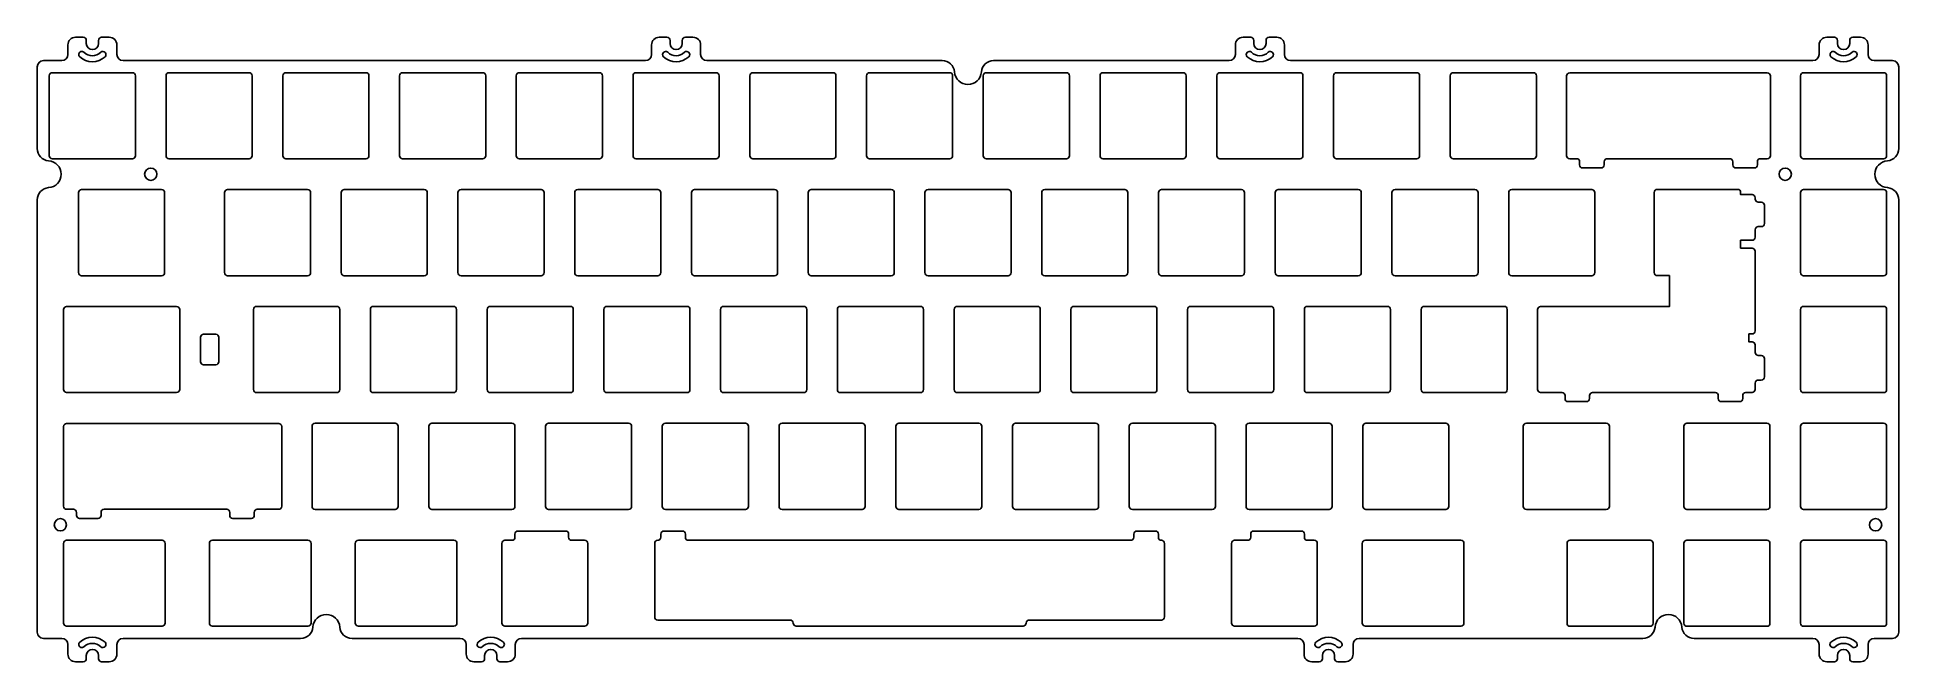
# Model space of a CAD drawing. Header units: millimetres. Extents: x 17 to 321, y 10 to 112.
import ezdxf

# ---------------------------------------------------------------- set-up
doc = ezdxf.new("R2010")
doc.units = ezdxf.units.MM
doc.header["$MEASUREMENT"] = 0

msp = doc.modelspace()

# ---------------------------------------------------------------- linework, layer by layer
for p, q in [((22.32, 110.62), (22.32, 109.07)), ((30.32, 109.07), (30.32, 110.62)), ((117.57, 110.62), (117.57, 109.07)), ((125.57, 109.07), (125.57, 110.62)), ((212.82, 110.62), (212.82, 109.07)), ((220.82, 109.07), (220.82, 110.62)), ((308.07, 110.62), (308.07, 109.07)), ((316.07, 109.07), (316.07, 110.62)), ((17.32, 107.07), (17.32, 93.74)), ((21.32, 108.07), (18.32, 108.07)), ((116.57, 108.07), (31.32, 108.07)), ((165, 108.07), (126.57, 108.07)), ((211.82, 108.07), (173.38, 108.07)), ((307.07, 108.07), (221.82, 108.07)), ((320.07, 108.07), (317.07, 108.07)), ((321.07, 93.74), (321.07, 107.07)), ((17.32, 85.36), (17.32, 14.87)), ((321.07, 14.87), (321.07, 85.36)), ((18.32, 13.87), (21.32, 13.87)), ((22.32, 11.32), (22.32, 12.87)), ((30.32, 12.87), (30.32, 11.32)), ((31.32, 13.87), (60.3, 13.87)), ((68.68, 13.87), (86.32, 13.87)), ((87.32, 11.32), (87.32, 12.87)), ((95.32, 12.87), (95.32, 11.32)), ((96.32, 13.87), (223.02, 13.87)), ((224.02, 11.32), (224.02, 12.87)), ((232.02, 12.87), (232.02, 11.32)), ((233.02, 13.87), (279.3, 13.87)), ((287.68, 13.87), (307.07, 13.87)), ((308.07, 11.32), (308.07, 12.87)), ((316.07, 12.87), (316.07, 11.32)), ((317.07, 13.87), (320.07, 13.87))]:
    msp.add_line(p, q)
at = {"linetype": 'Continuous'}
for p, q in [((23.57, 111.87), (24.82, 111.87)), ((25.32, 110.87), (25.32, 111.37)), ((27.32, 110.87), (27.32, 111.37)), ((27.82, 111.87), (29.07, 111.87)), ((118.82, 111.87), (120.07, 111.87)), ((120.57, 110.87), (120.57, 111.37)), ((122.57, 110.87), (122.57, 111.37)), ((123.07, 111.87), (124.32, 111.87)), ((214.07, 111.87), (215.32, 111.87)), ((215.82, 110.87), (215.82, 111.37)), ((217.82, 110.87), (217.82, 111.37)), ((218.32, 111.87), (219.57, 111.87)), ((309.32, 111.87), (310.57, 111.87)), ((311.07, 110.87), (311.07, 111.37)), ((313.07, 110.87), (313.07, 111.37)), ((313.57, 111.87), (314.82, 111.87)), ((23.57, 10.07), (24.82, 10.07)), ((25.32, 11.07), (25.32, 10.57)), ((27.32, 11.07), (27.32, 10.57)), ((27.82, 10.07), (29.07, 10.07)), ((88.57, 10.07), (89.82, 10.07)), ((90.32, 11.07), (90.32, 10.57)), ((92.32, 11.07), (92.32, 10.57)), ((92.82, 10.07), (94.07, 10.07)), ((225.27, 10.07), (226.52, 10.07)), ((227.02, 11.07), (227.02, 10.57)), ((229.02, 11.07), (229.02, 10.57)), ((229.52, 10.07), (230.77, 10.07)), ((309.32, 10.07), (310.57, 10.07)), ((311.07, 11.07), (311.07, 10.57)), ((313.07, 11.07), (313.07, 10.57)), ((313.57, 10.07), (314.82, 10.07))]:
    msp.add_line(p, q, dxfattribs=at)
for points in [[(24.94, 109.42, 0.398666), (27.69, 109.42, -1), (28.38, 108.7, -0.398666), (24.25, 108.7, -1)], [(120.19, 109.42, 0.398666), (122.94, 109.42, -1), (123.63, 108.7, -0.398666), (119.5, 108.7, -1)], [(215.44, 109.42, 0.398666), (218.19, 109.42, -1), (218.88, 108.7, -0.398666), (214.75, 108.7, -1)], [(310.69, 109.42, 0.398666), (313.44, 109.42, -1), (314.13, 108.7, -0.398666), (310, 108.7, -1)], [(32.84, 92.05), (19.79, 92.05, -0.414214), (19.29, 92.55), (19.29, 105.6, -0.414214), (19.79, 106.1), (32.84, 106.1, -0.414214), (33.34, 105.6), (33.34, 92.55, -0.414214)], [(38.34, 92.55), (38.34, 105.6, -0.414214), (38.84, 106.1), (51.89, 106.1, -0.414214), (52.39, 105.6), (52.39, 92.55, -0.414214), (51.89, 92.05), (38.84, 92.05, -0.414214)], [(57.89, 106.1), (70.94, 106.1, -0.414214), (71.44, 105.6), (71.44, 92.55, -0.414214), (70.94, 92.05), (57.89, 92.05, -0.414214), (57.39, 92.55), (57.39, 105.6, -0.414214)], [(90.49, 105.6, 0.414214), (89.99, 106.1), (76.94, 106.1, 0.414214), (76.44, 105.6), (76.44, 92.55, 0.414214), (76.94, 92.05), (89.99, 92.05, 0.414214), (90.49, 92.55)], [(109.54, 105.6), (109.54, 92.55, -0.414214), (109.04, 92.05), (95.99, 92.05, -0.414214), (95.49, 92.55), (95.49, 105.6, -0.414214), (95.99, 106.1), (109.04, 106.1, -0.414214)], [(114.54, 92.55), (114.54, 105.6, -0.414214), (115.04, 106.1), (128.09, 106.1, -0.414214), (128.59, 105.6), (128.59, 92.55, -0.414214), (128.09, 92.05), (115.04, 92.05, -0.414214)], [(147.64, 105.6, 0.414214), (147.14, 106.1), (134.09, 106.1, 0.414214), (133.59, 105.6), (133.59, 92.55, 0.414214), (134.09, 92.05), (147.14, 92.05, 0.414214), (147.64, 92.55)], [(153.14, 106.1, 0.414214), (152.64, 105.6), (152.64, 92.55, 0.414214), (153.14, 92.05), (166.19, 92.05, 0.414214), (166.69, 92.55), (166.69, 105.6, 0.414214), (166.19, 106.1)], [(185.24, 92.05, 0.414214), (185.74, 92.55), (185.74, 105.6, 0.414214), (185.24, 106.1), (172.19, 106.1, 0.414214), (171.69, 105.6), (171.69, 92.55, 0.414214), (172.19, 92.05)], [(204.29, 92.05, 0.414214), (204.79, 92.55), (204.79, 105.6, 0.414214), (204.29, 106.1), (191.24, 106.1, 0.414214), (190.74, 105.6), (190.74, 92.55, 0.414214), (191.24, 92.05)], [(210.29, 106.1, 0.414214), (209.79, 105.6), (209.79, 92.55, 0.414214), (210.29, 92.05), (223.34, 92.05, 0.414214), (223.84, 92.55), (223.84, 105.6, 0.414214), (223.34, 106.1)], [(228.84, 92.55), (228.84, 105.6, -0.414214), (229.34, 106.1), (242.39, 106.1, -0.414214), (242.89, 105.6), (242.89, 92.55, -0.414214), (242.39, 92.05), (229.34, 92.05, -0.414214)], [(247.89, 92.55, 0.414214), (248.39, 92.05), (261.44, 92.05, 0.414214), (261.94, 92.55), (261.94, 105.6, 0.414214), (261.44, 106.1), (248.39, 106.1, 0.414214), (247.89, 105.6)], [(298.49, 92.07, 0.414214), (297.99, 91.57), (297.99, 91.07, -0.414214), (297.49, 90.57), (294.49, 90.57, -0.414214), (293.99, 91.07), (293.99, 91.57, 0.414214), (293.49, 92.07), (273.49, 92.07, 0.414214), (272.99, 91.57), (272.99, 91.07, -0.414214), (272.49, 90.57), (269.49, 90.57, -0.414214), (268.99, 91.07), (268.99, 91.57, 0.414214), (268.49, 92.07), (267.37, 92.07, -0.414214), (266.87, 92.57), (266.87, 105.57, -0.414214), (267.37, 106.07), (299.62, 106.07, -0.414214), (300.12, 105.57), (300.12, 92.57, -0.414214), (299.62, 92.07)], [(319.09, 105.6, 0.414214), (318.59, 106.1), (305.54, 106.1, 0.414214), (305.04, 105.6), (305.04, 92.55, 0.414214), (305.54, 92.05), (318.59, 92.05, 0.414214), (319.09, 92.55)], [(37.61, 73), (24.56, 73, -0.414214), (24.06, 73.5), (24.06, 86.55, -0.414214), (24.56, 87.05), (37.61, 87.05, -0.414214), (38.11, 86.55), (38.11, 73.5, -0.414214)], [(61.92, 86.55, 0.414214), (61.42, 87.05), (48.37, 87.05, 0.414214), (47.87, 86.55), (47.87, 73.5, 0.414214), (48.37, 73), (61.42, 73, 0.414214), (61.92, 73.5)], [(80.47, 73, 0.414214), (80.97, 73.5), (80.97, 86.55, 0.414214), (80.47, 87.05), (67.42, 87.05, 0.414214), (66.92, 86.55), (66.92, 73.5, 0.414214), (67.42, 73)], [(85.97, 73.5), (85.97, 86.55, -0.414214), (86.47, 87.05), (99.52, 87.05, -0.414214), (100.02, 86.55), (100.02, 73.5, -0.414214), (99.52, 73), (86.47, 73, -0.414214)], [(119.07, 86.55), (119.07, 73.5, -0.414214), (118.57, 73), (105.52, 73, -0.414214), (105.02, 73.5), (105.02, 86.55, -0.414214), (105.52, 87.05), (118.57, 87.05, -0.414214)], [(137.62, 73, 0.414214), (138.12, 73.5), (138.12, 86.55, 0.414214), (137.62, 87.05), (124.57, 87.05, 0.414214), (124.07, 86.55), (124.07, 73.5, 0.414214), (124.57, 73)], [(143.12, 73.5), (143.12, 86.55, -0.414214), (143.62, 87.05), (156.67, 87.05, -0.414214), (157.17, 86.55), (157.17, 73.5, -0.414214), (156.67, 73), (143.62, 73, -0.414214)], [(176.22, 86.55, 0.414214), (175.72, 87.05), (162.67, 87.05, 0.414214), (162.17, 86.55), (162.17, 73.5, 0.414214), (162.67, 73), (175.72, 73, 0.414214), (176.22, 73.5)], [(195.27, 86.55, 0.414214), (194.77, 87.05), (181.72, 87.05, 0.414214), (181.22, 86.55), (181.22, 73.5, 0.414214), (181.72, 73), (194.77, 73, 0.414214), (195.27, 73.5)], [(213.82, 73), (200.77, 73, -0.414214), (200.27, 73.5), (200.27, 86.55, -0.414214), (200.77, 87.05), (213.82, 87.05, -0.414214), (214.32, 86.55), (214.32, 73.5, -0.414214)], [(233.37, 86.55, 0.414214), (232.87, 87.05), (219.82, 87.05, 0.414214), (219.32, 86.55), (219.32, 73.5, 0.414214), (219.82, 73), (232.87, 73, 0.414214), (233.37, 73.5)], [(238.37, 73.5, 0.414214), (238.87, 73), (251.92, 73, 0.414214), (252.42, 73.5), (252.42, 86.55, 0.414214), (251.92, 87.05), (238.87, 87.05, 0.414214), (238.37, 86.55)], [(270.97, 73, 0.414214), (271.47, 73.5), (271.47, 86.55, 0.414214), (270.97, 87.05), (257.92, 87.05, 0.414214), (257.42, 86.55), (257.42, 73.5, 0.414214), (257.92, 73)], [(262.61, 67.97), (283.64, 67.97), (283.64, 73.02), (281.66, 73.02, -0.414214), (281.16, 73.52), (281.16, 86.57, -0.414214), (281.66, 87.07), (294.76, 87.07, -0.414214), (295.26, 86.57), (295.26, 86.22), (297.14, 86.22, -0.414214), (297.64, 85.72), (297.64, 85.5, 0.414214), (298.14, 85), (298.64, 85, -0.414214), (299.14, 84.5), (299.14, 81.5, -0.414214), (298.64, 81), (298.14, 81, 0.414214), (297.64, 80.5), (297.64, 79.28, -0.414214), (297.14, 78.78), (295.26, 78.78), (295.26, 77.5), (297.14, 77.5, -0.414214), (297.64, 77), (297.64, 64, -0.414214), (297.14, 63.5), (296.61, 63.5), (296.61, 62.22), (297.14, 62.22, -0.414214), (297.64, 61.72), (297.64, 60.5, 0.414214), (298.14, 60), (298.64, 60, -0.414214), (299.14, 59.5), (299.14, 56.5, -0.414214), (298.64, 56), (298.14, 56, 0.414214), (297.64, 55.5), (297.64, 54.47, -0.414214), (297.14, 53.97), (296.11, 53.97, 0.414214), (295.61, 53.47), (295.61, 52.97, -0.414214), (295.11, 52.47), (292.11, 52.47, -0.414214), (291.61, 52.97), (291.61, 53.47, 0.414214), (291.11, 53.97), (271.11, 53.97, 0.414214), (270.61, 53.47), (270.61, 52.97, -0.414214), (270.11, 52.47), (267.11, 52.47, -0.414214), (266.61, 52.97), (266.61, 53.47, 0.414214), (266.11, 53.97), (262.61, 53.97, -0.414214), (262.11, 54.47), (262.11, 67.47, -0.414214)], [(318.59, 73), (305.54, 73, -0.414214), (305.04, 73.5), (305.04, 86.55, -0.414214), (305.54, 87.05), (318.59, 87.05, -0.414214), (319.09, 86.55), (319.09, 73.5, -0.414214)], [(40.56, 67.47), (40.56, 54.47, -0.414214), (40.06, 53.97), (22.1, 53.97, -0.414214), (21.6, 54.47), (21.6, 67.47, -0.414214), (22.1, 67.97), (40.06, 67.97, -0.414214)], [(66.18, 53.95), (53.13, 53.95, -0.414214), (52.63, 54.45), (52.63, 67.5, -0.414214), (53.13, 68), (66.18, 68, -0.414214), (66.68, 67.5), (66.68, 54.45, -0.414214)], [(85.23, 53.95, 0.414214), (85.73, 54.45), (85.73, 67.5, 0.414214), (85.23, 68), (72.18, 68, 0.414214), (71.68, 67.5), (71.68, 54.45, 0.414214), (72.18, 53.95)], [(104.28, 53.95, 0.414214), (104.78, 54.45), (104.78, 67.5, 0.414214), (104.28, 68), (91.23, 68, 0.414214), (90.73, 67.5), (90.73, 54.45, 0.414214), (91.23, 53.95)], [(110.28, 68, 0.414214), (109.78, 67.5), (109.78, 54.45, 0.414214), (110.28, 53.95), (123.33, 53.95, 0.414214), (123.83, 54.45), (123.83, 67.5, 0.414214), (123.33, 68)], [(142.88, 67.5), (142.88, 54.45, -0.414214), (142.38, 53.95), (129.33, 53.95, -0.414214), (128.83, 54.45), (128.83, 67.5, -0.414214), (129.33, 68), (142.38, 68, -0.414214)], [(161.93, 67.5), (161.93, 54.45, -0.414214), (161.43, 53.95), (148.38, 53.95, -0.414214), (147.88, 54.45), (147.88, 67.5, -0.414214), (148.38, 68), (161.43, 68, -0.414214)], [(166.93, 54.45, 0.414214), (167.43, 53.95), (180.48, 53.95, 0.414214), (180.98, 54.45), (180.98, 67.5, 0.414214), (180.48, 68), (167.43, 68, 0.414214), (166.93, 67.5)], [(199.53, 53.95, 0.414214), (200.03, 54.45), (200.03, 67.5, 0.414214), (199.53, 68), (186.48, 68, 0.414214), (185.98, 67.5), (185.98, 54.45, 0.414214), (186.48, 53.95)], [(205.53, 68), (218.58, 68, -0.414214), (219.08, 67.5), (219.08, 54.45, -0.414214), (218.58, 53.95), (205.53, 53.95, -0.414214), (205.03, 54.45), (205.03, 67.5, -0.414214)], [(224.58, 68, 0.414214), (224.08, 67.5), (224.08, 54.45, 0.414214), (224.58, 53.95), (237.63, 53.95, 0.414214), (238.13, 54.45), (238.13, 67.5, 0.414214), (237.63, 68)], [(256.68, 53.95, 0.414214), (257.18, 54.45), (257.18, 67.5, 0.414214), (256.68, 68), (243.63, 68, 0.414214), (243.13, 67.5), (243.13, 54.45, 0.414214), (243.63, 53.95)], [(319.09, 67.5, 0.414214), (318.59, 68), (305.54, 68, 0.414214), (305.04, 67.5), (305.04, 54.45, 0.414214), (305.54, 53.95), (318.59, 53.95, 0.414214), (319.09, 54.45)], [(44.46, 63.47), (46.46, 63.47, -0.414214), (46.96, 62.97), (46.96, 58.97, -0.414214), (46.46, 58.47), (44.46, 58.47, -0.414214), (43.96, 58.97), (43.96, 62.97, -0.414214)], [(57.23, 48.42), (57.23, 35.42, -0.414214), (56.73, 34.92), (53.23, 34.92, 0.414214), (52.73, 34.42), (52.73, 33.92, -0.414214), (52.23, 33.42), (49.23, 33.42, -0.414214), (48.73, 33.92), (48.73, 34.42, 0.414214), (48.23, 34.92), (28.23, 34.92, 0.414214), (27.73, 34.42), (27.73, 33.92, -0.414214), (27.23, 33.42), (24.23, 33.42, -0.414214), (23.73, 33.92), (23.73, 34.42, 0.414214), (23.23, 34.92), (22.1, 34.92, -0.414214), (21.6, 35.42), (21.6, 48.42, -0.414214), (22.1, 48.92), (56.73, 48.92, -0.414214)], [(62.16, 35.4), (62.16, 48.45, -0.414214), (62.66, 48.95), (75.71, 48.95, -0.414214), (76.21, 48.45), (76.21, 35.4, -0.414214), (75.71, 34.9), (62.66, 34.9, -0.414214)], [(95.26, 48.45, 0.414214), (94.76, 48.95), (81.71, 48.95, 0.414214), (81.21, 48.45), (81.21, 35.4, 0.414214), (81.71, 34.9), (94.76, 34.9, 0.414214), (95.26, 35.4)], [(114.31, 48.45), (114.31, 35.4, -0.414214), (113.81, 34.9), (100.76, 34.9, -0.414214), (100.26, 35.4), (100.26, 48.45, -0.414214), (100.76, 48.95), (113.81, 48.95, -0.414214)], [(132.86, 34.9, 0.414214), (133.36, 35.4), (133.36, 48.45, 0.414214), (132.86, 48.95), (119.81, 48.95, 0.414214), (119.31, 48.45), (119.31, 35.4, 0.414214), (119.81, 34.9)], [(151.91, 34.9, 0.414214), (152.41, 35.4), (152.41, 48.45, 0.414214), (151.91, 48.95), (138.86, 48.95, 0.414214), (138.36, 48.45), (138.36, 35.4, 0.414214), (138.86, 34.9)], [(157.41, 35.4), (157.41, 48.45, -0.414214), (157.91, 48.95), (170.96, 48.95, -0.414214), (171.46, 48.45), (171.46, 35.4, -0.414214), (170.96, 34.9), (157.91, 34.9, -0.414214)], [(176.96, 48.95), (190.01, 48.95, -0.414214), (190.51, 48.45), (190.51, 35.4, -0.414214), (190.01, 34.9), (176.96, 34.9, -0.414214), (176.46, 35.4), (176.46, 48.45, -0.414214)], [(209.56, 48.45), (209.56, 35.4, -0.414214), (209.06, 34.9), (196.01, 34.9, -0.414214), (195.51, 35.4), (195.51, 48.45, -0.414214), (196.01, 48.95), (209.06, 48.95, -0.414214)], [(215.06, 48.95, 0.414214), (214.56, 48.45), (214.56, 35.4, 0.414214), (215.06, 34.9), (228.11, 34.9, 0.414214), (228.61, 35.4), (228.61, 48.45, 0.414214), (228.11, 48.95)], [(233.61, 35.4, 0.414214), (234.11, 34.9), (247.16, 34.9, 0.414214), (247.66, 35.4), (247.66, 48.45, 0.414214), (247.16, 48.95), (234.11, 48.95, 0.414214), (233.61, 48.45)], [(273.35, 34.9, 0.414214), (273.85, 35.4), (273.85, 48.45, 0.414214), (273.35, 48.95), (260.3, 48.95, 0.414214), (259.8, 48.45), (259.8, 35.4, 0.414214), (260.3, 34.9)], [(285.99, 35.4), (285.99, 48.45, -0.414214), (286.49, 48.95), (299.54, 48.95, -0.414214), (300.04, 48.45), (300.04, 35.4, -0.414214), (299.54, 34.9), (286.49, 34.9, -0.414214)], [(319.09, 48.45), (319.09, 35.4, -0.414214), (318.59, 34.9), (305.54, 34.9, -0.414214), (305.04, 35.4), (305.04, 48.45, -0.414214), (305.54, 48.95), (318.59, 48.95, -0.414214)], [(104.02, 30.87), (104.02, 30.37, 0.414214), (104.52, 29.87), (106.64, 29.87, -0.414214), (107.14, 29.37), (107.14, 16.37, -0.414214), (106.64, 15.87), (93.64, 15.87, -0.414214), (93.14, 16.37), (93.14, 29.37, -0.414214), (93.64, 29.87), (94.76, 29.87, 0.414214), (95.26, 30.37), (95.26, 30.87, -0.414214), (95.76, 31.37), (103.52, 31.37, -0.414214)], [(178.18, 15.87), (141.16, 15.87, -0.414214), (140.66, 16.37, 0.414214), (140.16, 16.87), (118.58, 16.87, -0.414214), (118.08, 17.37), (118.08, 29.37, -0.414214), (118.58, 29.87, 0.414214), (119.08, 30.37), (119.08, 30.87, -0.414214), (119.58, 31.37), (122.58, 31.37, -0.414214), (123.08, 30.87), (123.08, 30.37, 0.414214), (123.58, 29.87), (195.76, 29.87, 0.414214), (196.26, 30.37), (196.26, 30.87, -0.414214), (196.76, 31.37), (199.76, 31.37, -0.414214), (200.26, 30.87), (200.26, 30.37, 0.414214), (200.76, 29.87, -0.414214), (201.26, 29.37), (201.26, 17.37, -0.414214), (200.76, 16.87), (179.18, 16.87, 0.414214), (178.68, 16.37, -0.414214)], [(224.08, 30.37, 0.414214), (224.58, 29.87), (225.69, 29.87, -0.414214), (226.19, 29.37), (226.19, 16.37, -0.414214), (225.69, 15.87), (212.69, 15.87, -0.414214), (212.19, 16.37), (212.19, 29.37, -0.414214), (212.69, 29.87), (214.82, 29.87, 0.414214), (215.32, 30.37), (215.32, 30.87, -0.414214), (215.82, 31.37), (223.58, 31.37, -0.414214), (224.08, 30.87)], [(37.68, 15.87), (22.1, 15.87, -0.414214), (21.6, 16.37), (21.6, 29.37, -0.414214), (22.1, 29.87), (37.68, 29.87, -0.414214), (38.18, 29.37), (38.18, 16.37, -0.414214)], [(45.41, 16.37), (45.41, 29.37, -0.414214), (45.91, 29.87), (61.49, 29.87, -0.414214), (61.99, 29.37), (61.99, 16.37, -0.414214), (61.49, 15.87), (45.91, 15.87, -0.414214)], [(85.31, 15.87), (69.72, 15.87, -0.414214), (69.22, 16.37), (69.22, 29.37, -0.414214), (69.72, 29.87), (85.31, 29.87, -0.414214), (85.81, 29.37), (85.81, 16.37, -0.414214)], [(233.53, 16.37), (233.53, 29.37, -0.414214), (234.03, 29.87), (249.61, 29.87, -0.414214), (250.11, 29.37), (250.11, 16.37, -0.414214), (249.61, 15.87), (234.03, 15.87, -0.414214)], [(266.94, 16.35), (266.94, 29.4, -0.414214), (267.44, 29.9), (280.49, 29.9, -0.414214), (280.99, 29.4), (280.99, 16.35, -0.414214), (280.49, 15.85), (267.44, 15.85, -0.414214)], [(285.99, 16.35), (285.99, 29.4, -0.414214), (286.49, 29.9), (299.54, 29.9, -0.414214), (300.04, 29.4), (300.04, 16.35, -0.414214), (299.54, 15.85), (286.49, 15.85, -0.414214)], [(319.09, 29.4), (319.09, 16.35, -0.414214), (318.59, 15.85), (305.54, 15.85, -0.414214), (305.04, 16.35), (305.04, 29.4, -0.414214), (305.54, 29.9), (318.59, 29.9, -0.414214)], [(27.69, 12.52, 0.398666), (24.94, 12.52, -1), (24.25, 13.25, -0.398666), (28.38, 13.25, -1)], [(92.69, 12.52, 0.398666), (89.94, 12.52, -1), (89.25, 13.25, -0.398666), (93.38, 13.25, -1)], [(229.39, 12.52, 0.398666), (226.64, 12.52, -1), (225.95, 13.25, -0.398666), (230.08, 13.25, -1)], [(313.44, 12.52, 0.398666), (310.69, 12.52, -1), (310, 13.25, -0.398666), (314.13, 13.25, -1)]]:
    msp.add_lwpolyline(points, format="xyb", close=True)
for centre in [(35.84, 89.55), (302.54, 89.55), (21.09, 32.4), (317.29, 32.4)]:
    msp.add_circle(centre, 1, dxfattribs=at)
for centre, radius, start, end in [((23.57, 110.62), 1.25, 90, 180), ((24.82, 111.37), 0.5, 0, 90), ((27.82, 111.37), 0.5, 90, 180), ((29.07, 110.62), 1.25, 0, 90), ((118.82, 110.62), 1.25, 90, 180), ((120.07, 111.37), 0.5, 0, 90), ((123.07, 111.37), 0.5, 90, 180), ((124.32, 110.62), 1.25, 0, 90), ((214.07, 110.62), 1.25, 90, 180), ((215.32, 111.37), 0.5, 0, 90), ((218.32, 111.37), 0.5, 90, 180), ((219.57, 110.62), 1.25, 0, 90), ((309.32, 110.62), 1.25, 90, 180), ((310.57, 111.37), 0.5, 0, 90), ((313.57, 111.37), 0.5, 90, 180), ((314.82, 110.62), 1.25, 0, 90), ((23.57, 11.32), 1.25, 180, 270), ((24.82, 10.57), 0.5, 270, 0), ((27.82, 10.57), 0.5, 180, 270), ((29.07, 11.32), 1.25, 270, 0), ((88.57, 11.32), 1.25, 180, 270), ((89.82, 10.57), 0.5, 270, 0), ((92.82, 10.57), 0.5, 180, 270), ((94.07, 11.32), 1.25, 270, 0), ((225.27, 11.32), 1.25, 180, 270), ((226.52, 10.57), 0.5, 270, 0), ((229.52, 10.57), 0.5, 180, 270), ((230.77, 11.32), 1.25, 270, 0), ((309.32, 11.32), 1.25, 180, 270), ((310.57, 10.57), 0.5, 270, 0), ((313.57, 10.57), 0.5, 180, 270), ((314.82, 11.32), 1.25, 270, 0)]:
    msp.add_arc(centre, radius, start, end, dxfattribs=at)
for centre, radius, start, end in [((26.32, 110.87), 1, 180, 0), ((121.57, 110.87), 1, 180, 0), ((216.82, 110.87), 1, 180, 0), ((312.07, 110.87), 1, 180, 0), ((18.32, 107.07), 1, 90, 180), ((21.32, 109.07), 1, 270, 360), ((31.32, 109.07), 1, 180, 270), ((116.57, 109.07), 1, 270, 0), ((126.57, 109.07), 1, 180, 270), ((165, 106.07), 2, 4.096, 90), ((173.38, 106.07), 2, 90, 175.904), ((211.82, 109.07), 1, 270, 360), ((221.82, 109.07), 1, 180, 270), ((307.07, 109.07), 1, 270, 0), ((317.07, 109.07), 1, 180, 270), ((320.07, 107.07), 1, 360, 90), ((169.19, 106.37), 2.2, 184.096, 355.904), ((19.32, 93.74), 2, 180, 265.904), ((19.02, 89.55), 2.2, 274.096, 85.904), ((319.37, 89.55), 2.2, 94.096, 265.904), ((319.07, 93.74), 2, 274.096, 0), ((19.32, 85.36), 2, 94.096, 180), ((319.07, 85.36), 2, 360, 85.904), ((60.3, 15.87), 2, 270, 355.904), ((64.49, 15.57), 2.2, 4.096, 175.904), ((68.68, 15.87), 2, 184.096, 270), ((279.3, 15.87), 2, 270, 355.904), ((283.49, 15.57), 2.2, 4.096, 175.904), ((287.68, 15.87), 2, 184.096, 270), ((18.32, 14.87), 1, 180, 270), ((21.32, 12.87), 1, 0, 90), ((31.32, 12.87), 1, 90, 180), ((86.32, 12.87), 1, 0, 90), ((96.32, 12.87), 1, 90, 180), ((223.02, 12.87), 1, 0, 90), ((233.02, 12.87), 1, 90, 180), ((307.07, 12.87), 1, 0, 90), ((317.07, 12.87), 1, 90, 180), ((320.07, 14.87), 1, 270, 360), ((26.32, 11.07), 1, 0, 180), ((91.32, 11.07), 1, 0, 180), ((228.02, 11.07), 1, 0, 180), ((312.07, 11.07), 1, 0, 180)]:
    msp.add_arc(centre, radius, start, end)

doc.saveas('drawing.dxf')
